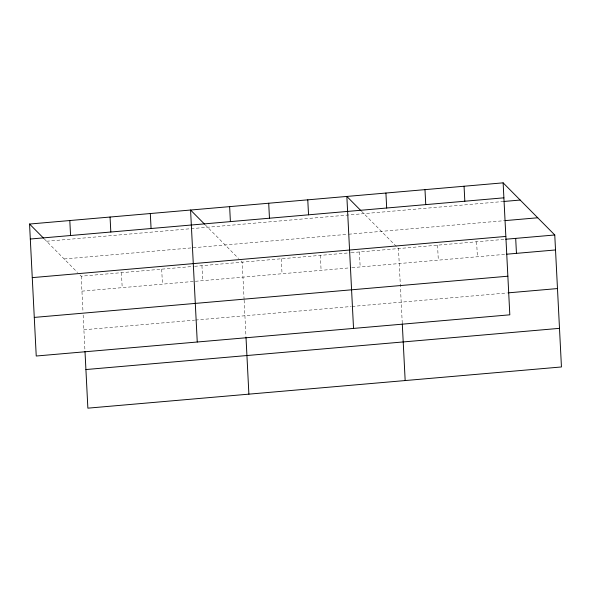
<?xml version="1.0" encoding="UTF-8"?>
<svg xmlns="http://www.w3.org/2000/svg" width="591" height="591" viewBox="0 0 591 591"><rect width="100%" height="100%" fill="white"/><g stroke="black" fill="none" stroke-linecap="round" stroke-linejoin="round"><path stroke-width="0.44" stroke-dasharray="2.96 2.22" d="M46.586 241.246L190.221 228.754M191.137 228.673L502.904 201.553M64.146 258.976L347.826 234.295M348.734 234.213L504.108 220.702M79.97 274.948L81.181 276.182L193.715 266.386M194.624 266.312L350.323 252.763M351.231 252.682L504.788 239.325M81.942 291.156L194.469 281.368M195.385 281.286L351.084 267.738M351.992 267.664L505.549 254.3M83.9 329.763L194.594 320.137M195.51 320.056L351.224 306.507M352.133 306.434L507.506 292.914M361.456 211.186L398.482 248.575L402.249 322.959M205.173 224.779L238.55 258.481M240.98 260.941L242.199 262.168L244.076 299.209M44.155 238.794L77.532 272.495M476.627 241.778L477.38 256.753M437.554 245.176L438.315 260.151M359.409 251.973L360.17 266.947M320.344 255.371L321.098 270.353M281.272 258.769L282.033 273.751M244.127 300.132L245.967 336.552M201.945 265.669L202.706 280.651M161.69 269.178L162.451 284.153M121.436 272.68L122.197 287.654M81.181 276.182L82.969 311.383M83.154 315.055L84.949 350.559"/><path stroke-width="0.89" d="M503.133 182.841L509.819 314.818L36.236 356.018L29.55 224.041L503.133 182.841L554.764 234.982L561.45 366.959L87.867 408.159L85.001 351.468M30.311 239.023L503.887 197.822M503.813 201.472L520.169 200.046M505.017 220.62L537.729 217.776M32.261 277.63L505.844 236.43M505.697 239.244L554.764 234.982M506.457 254.226L555.525 249.956M34.278 317.411L507.861 276.211M508.415 292.833L557.476 288.563M85.917 369.545L559.492 328.345M360.842 210.573L346.851 196.441L353.536 328.419M204.567 224.166L190.568 210.034L197.254 342.012M29.55 224.041L43.549 238.173M515.692 238.38L516.453 253.354M464.061 186.246L464.822 201.221M424.988 189.645L425.749 204.619M402.294 323.861L405.167 380.552M385.923 193.043L386.677 208.017M307.778 199.839L308.539 214.814M268.706 203.238L269.466 218.212M246.011 337.454L248.885 394.145M229.64 206.636L230.394 221.61M150.313 213.536L151.074 228.518M110.059 217.037L110.82 232.019M69.804 220.539L70.565 235.521"/></g></svg>
